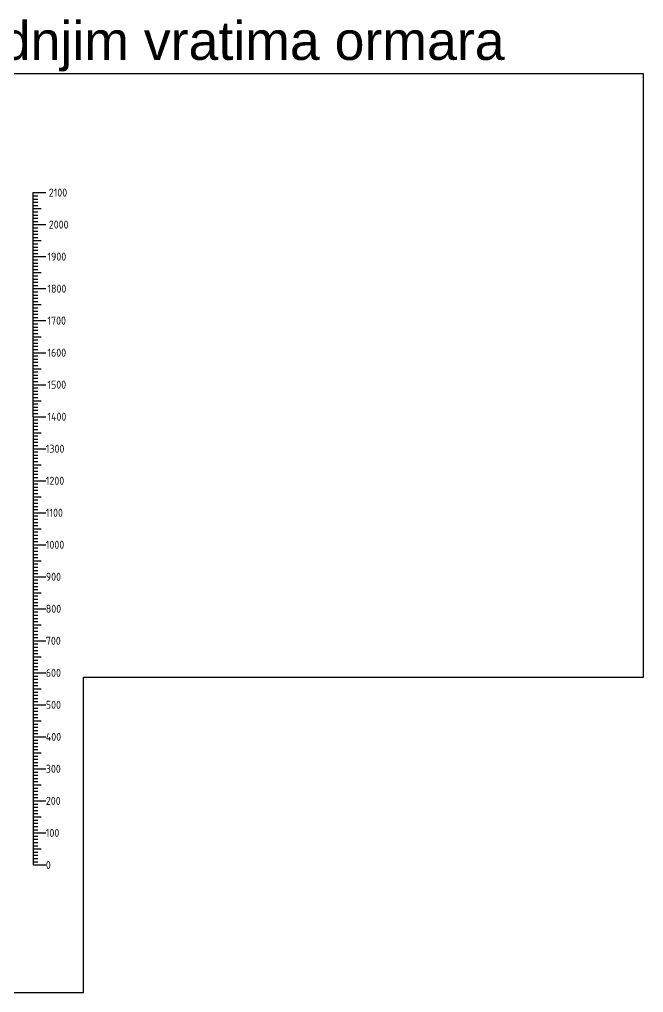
# Model space of a CAD drawing. Header units: millimetres. Extents: x 42151 to 59780, y 37376 to 44547.
# Drawn here: x 44101 to 46051, y 37376 to 40416 of the extents above; entities that cross this region are included whole.
import ezdxf
from ezdxf.enums import TextEntityAlignment as Align

# ---------------------------------------------------------------- set-up
doc = ezdxf.new("R2010")
doc.units = ezdxf.units.MM
doc.layers.add('! NO PLOT !', color=7, linetype='Continuous', true_color=0xff75dd, plot=False)
doc.styles.add('PI0', font='isocpeur.ttf', dxfattribs={"width": 0.9})
doc.styles.get("Standard").update_dxf_attribs({"font": 'arial.ttf'})

# ---------------------------------------------------------------- blocks, each defined once
blk = doc.blocks.new('SKALA_2100')
for p, q in [((6091.9, 12435.4), (6091.9, 13135.4)), ((6091.9, 13135.4), (6131.9, 13135.4)), ((6091.9, 13125.4), (6106.9, 13125.4)), ((6091.9, 13115.4), (6106.9, 13115.4)), ((6091.9, 13105.4), (6106.9, 13105.4)), ((6091.9, 13095.4), (6106.9, 13095.4)), ((6091.9, 13085.4), (6116.9, 13085.4)), ((6091.9, 13075.4), (6106.9, 13075.4)), ((6091.9, 13065.4), (6106.9, 13065.4)), ((6091.9, 13055.4), (6106.9, 13055.4)), ((6091.9, 13045.4), (6106.9, 13045.4)), ((6091.9, 13035.4), (6131.9, 13035.4)), ((6091.9, 13035.4), (6131.9, 13035.4)), ((6091.9, 13025.4), (6106.9, 13025.4)), ((6091.9, 13015.4), (6106.9, 13015.4)), ((6091.9, 13005.4), (6106.9, 13005.4)), ((6091.9, 12995.4), (6106.9, 12995.4)), ((6091.9, 12985.4), (6116.9, 12985.4)), ((6091.9, 12975.4), (6106.9, 12975.4)), ((6091.9, 12965.4), (6106.9, 12965.4)), ((6091.9, 12955.4), (6106.9, 12955.4)), ((6091.9, 12945.4), (6106.9, 12945.4)), ((6091.9, 12935.4), (6131.9, 12935.4)), ((6091.9, 12925.4), (6106.9, 12925.4)), ((6091.9, 12915.4), (6106.9, 12915.4)), ((6091.9, 12905.4), (6106.9, 12905.4)), ((6091.9, 12895.4), (6106.9, 12895.4)), ((6091.9, 12885.4), (6116.9, 12885.4)), ((6091.9, 12875.4), (6106.9, 12875.4)), ((6091.9, 12865.4), (6106.9, 12865.4)), ((6091.9, 12855.4), (6106.9, 12855.4)), ((6091.9, 12845.4), (6106.9, 12845.4)), ((6091.9, 12835.4), (6131.9, 12835.4)), ((6091.9, 12825.4), (6106.9, 12825.4)), ((6091.9, 12815.4), (6106.9, 12815.4)), ((6091.9, 12805.4), (6106.9, 12805.4)), ((6091.9, 12795.4), (6106.9, 12795.4)), ((6091.9, 12785.4), (6116.9, 12785.4)), ((6091.9, 12775.4), (6106.9, 12775.4)), ((6091.9, 12765.4), (6106.9, 12765.4)), ((6091.9, 12755.4), (6106.9, 12755.4)), ((6091.9, 12745.4), (6106.9, 12745.4)), ((6091.9, 12735.4), (6131.9, 12735.4)), ((6091.9, 12725.4), (6106.9, 12725.4)), ((6091.9, 12715.4), (6106.9, 12715.4)), ((6091.9, 12705.4), (6106.9, 12705.4)), ((6091.9, 12695.4), (6106.9, 12695.4)), ((6091.9, 12685.4), (6116.9, 12685.4)), ((6091.9, 12675.4), (6106.9, 12675.4)), ((6091.9, 12665.4), (6106.9, 12665.4)), ((6091.9, 12655.4), (6106.9, 12655.4)), ((6091.9, 12645.4), (6106.9, 12645.4)), ((6091.9, 12635.4), (6131.9, 12635.4)), ((6091.9, 12625.4), (6106.9, 12625.4)), ((6091.9, 12615.4), (6106.9, 12615.4)), ((6091.9, 12605.4), (6106.9, 12605.4)), ((6091.9, 12595.4), (6106.9, 12595.4)), ((6091.9, 12585.4), (6116.9, 12585.4)), ((6091.9, 12575.4), (6106.9, 12575.4)), ((6091.9, 12565.4), (6106.9, 12565.4)), ((6091.9, 12555.4), (6106.9, 12555.4)), ((6091.9, 12545.4), (6106.9, 12545.4)), ((6091.9, 12535.4), (6131.9, 12535.4)), ((6091.9, 12525.4), (6106.9, 12525.4)), ((6091.9, 12515.4), (6106.9, 12515.4)), ((6091.9, 12505.4), (6106.9, 12505.4)), ((6091.9, 12495.4), (6106.9, 12495.4)), ((6091.9, 12485.4), (6116.9, 12485.4)), ((6091.9, 12475.4), (6106.9, 12475.4)), ((6091.9, 12465.4), (6106.9, 12465.4)), ((6091.9, 12455.4), (6106.9, 12455.4)), ((6091.9, 12445.4), (6106.9, 12445.4)), ((6091.9, 12435.4), (6131.9, 12435.4)), ((6091.9, 12435.4), (6091.9, 11575.4)), ((6091.9, 12435.4), (6131.9, 12435.4)), ((6091.9, 12425.4), (6106.9, 12425.4)), ((6091.9, 12415.4), (6106.9, 12415.4)), ((6091.9, 12405.4), (6106.9, 12405.4)), ((6091.9, 12395.4), (6106.9, 12395.4)), ((6091.9, 12385.4), (6116.9, 12385.4)), ((6091.9, 12375.4), (6106.9, 12375.4)), ((6091.9, 12365.4), (6106.9, 12365.4)), ((6091.9, 12355.4), (6106.9, 12355.4)), ((6091.9, 12345.4), (6106.9, 12345.4)), ((6091.9, 12335.4), (6131.9, 12335.4)), ((6091.9, 12325.4), (6106.9, 12325.4)), ((6091.9, 12315.4), (6106.9, 12315.4)), ((6091.9, 12305.4), (6106.9, 12305.4)), ((6091.9, 12295.4), (6106.9, 12295.4)), ((6091.9, 12285.4), (6116.9, 12285.4)), ((6091.9, 12275.4), (6106.9, 12275.4)), ((6091.9, 12265.4), (6106.9, 12265.4)), ((6091.9, 12255.4), (6106.9, 12255.4)), ((6091.9, 12245.4), (6106.9, 12245.4)), ((6091.9, 12235.4), (6131.9, 12235.4)), ((6091.9, 12235.4), (6131.9, 12235.4)), ((6091.9, 12235.4), (6131.9, 12235.4)), ((6091.9, 12225.4), (6106.9, 12225.4)), ((6091.9, 12215.4), (6106.9, 12215.4)), ((6091.9, 12205.4), (6106.9, 12205.4)), ((6091.9, 12195.4), (6106.9, 12195.4)), ((6091.9, 12185.4), (6116.9, 12185.4)), ((6091.9, 12175.4), (6106.9, 12175.4)), ((6091.9, 12165.4), (6106.9, 12165.4)), ((6091.9, 12155.4), (6106.9, 12155.4)), ((6091.9, 12145.4), (6106.9, 12145.4)), ((6091.9, 12135.4), (6131.9, 12135.4)), ((6091.9, 12125.4), (6106.9, 12125.4)), ((6091.9, 12115.4), (6106.9, 12115.4)), ((6091.9, 12105.4), (6106.9, 12105.4)), ((6091.9, 12095.4), (6106.9, 12095.4)), ((6091.9, 12085.4), (6116.9, 12085.4)), ((6091.9, 12075.4), (6106.9, 12075.4)), ((6091.9, 12065.4), (6106.9, 12065.4)), ((6091.9, 12055.4), (6106.9, 12055.4)), ((6091.9, 12045.4), (6106.9, 12045.4)), ((6091.9, 12035.4), (6131.9, 12035.4)), ((6091.9, 12035.4), (6131.9, 12035.4)), ((6091.9, 12035.4), (6131.9, 12035.4)), ((6091.9, 12035.4), (6131.9, 12035.4)), ((6091.9, 12025.4), (6106.9, 12025.4)), ((6091.9, 12015.4), (6106.9, 12015.4)), ((6091.9, 12005.4), (6106.9, 12005.4)), ((6091.9, 11995.4), (6106.9, 11995.4)), ((6091.9, 11985.4), (6116.9, 11985.4)), ((6091.9, 11975.4), (6106.9, 11975.4)), ((6091.9, 11965.4), (6106.9, 11965.4)), ((6091.9, 11955.4), (6106.9, 11955.4)), ((6091.9, 11945.4), (6106.9, 11945.4)), ((6091.9, 11935.4), (6131.9, 11935.4)), ((6091.9, 11925.4), (6106.9, 11925.4)), ((6091.9, 11915.4), (6106.9, 11915.4)), ((6091.9, 11905.4), (6106.9, 11905.4)), ((6091.9, 11895.4), (6106.9, 11895.4)), ((6091.9, 11885.4), (6116.9, 11885.4)), ((6091.9, 11875.4), (6106.9, 11875.4)), ((6091.9, 11865.4), (6106.9, 11865.4)), ((6091.9, 11855.4), (6106.9, 11855.4)), ((6091.9, 11845.4), (6106.9, 11845.4)), ((6091.9, 11835.4), (6131.9, 11835.4)), ((6091.9, 11835.4), (6131.9, 11835.4)), ((6091.9, 11835.4), (6131.9, 11835.4)), ((6091.9, 11835.4), (6131.9, 11835.4)), ((6091.9, 11835.4), (6131.9, 11835.4)), ((6091.9, 11825.4), (6106.9, 11825.4)), ((6091.9, 11815.4), (6106.9, 11815.4)), ((6091.9, 11805.4), (6106.9, 11805.4)), ((6091.9, 11795.4), (6106.9, 11795.4)), ((6091.9, 11785.4), (6116.9, 11785.4)), ((6091.9, 11775.4), (6106.9, 11775.4)), ((6091.9, 11765.4), (6106.9, 11765.4)), ((6091.9, 11755.4), (6106.9, 11755.4)), ((6091.9, 11745.4), (6106.9, 11745.4)), ((6091.9, 11735.4), (6131.9, 11735.4)), ((6091.9, 11725.4), (6106.9, 11725.4)), ((6091.9, 11715.4), (6106.9, 11715.4)), ((6091.9, 11705.4), (6106.9, 11705.4)), ((6091.9, 11695.4), (6106.9, 11695.4)), ((6091.9, 11685.4), (6116.9, 11685.4)), ((6091.9, 11675.4), (6106.9, 11675.4)), ((6091.9, 11665.4), (6106.9, 11665.4)), ((6091.9, 11655.4), (6106.9, 11655.4)), ((6091.9, 11645.4), (6106.9, 11645.4)), ((6091.9, 11635.4), (6131.9, 11635.4)), ((6091.9, 11635.4), (6131.9, 11635.4)), ((6091.9, 11635.4), (6131.9, 11635.4)), ((6091.9, 11635.4), (6131.9, 11635.4)), ((6091.9, 11635.4), (6131.9, 11635.4)), ((6091.9, 11635.4), (6131.9, 11635.4)), ((6091.9, 11625.4), (6106.9, 11625.4)), ((6091.9, 11615.4), (6106.9, 11615.4)), ((6091.9, 11605.4), (6106.9, 11605.4)), ((6091.9, 11595.4), (6106.9, 11595.4)), ((6091.9, 11585.4), (6116.9, 11585.4)), ((6091.9, 11575.4), (6091.9, 11035.4)), ((6091.9, 11575.4), (6106.9, 11575.4)), ((6091.9, 11565.4), (6106.9, 11565.4)), ((6091.9, 11555.4), (6106.9, 11555.4)), ((6091.9, 11545.4), (6106.9, 11545.4)), ((6091.9, 11535.4), (6131.9, 11535.4)), ((6091.9, 11525.4), (6106.9, 11525.4)), ((6091.9, 11515.4), (6106.9, 11515.4)), ((6091.9, 11505.4), (6106.9, 11505.4)), ((6091.9, 11495.4), (6106.9, 11495.4)), ((6091.9, 11485.4), (6116.9, 11485.4)), ((6091.9, 11475.4), (6106.9, 11475.4)), ((6091.9, 11465.4), (6106.9, 11465.4)), ((6091.9, 11455.4), (6106.9, 11455.4)), ((6091.9, 11445.4), (6106.9, 11445.4)), ((6091.9, 11435.4), (6131.9, 11435.4)), ((6091.9, 11435.4), (6131.9, 11435.4)), ((6091.9, 11435.4), (6131.9, 11435.4)), ((6091.9, 11435.4), (6131.9, 11435.4)), ((6091.9, 11435.4), (6131.9, 11435.4)), ((6091.9, 11435.4), (6131.9, 11435.4)), ((6091.9, 11435.4), (6131.9, 11435.4)), ((6091.9, 11425.4), (6106.9, 11425.4)), ((6091.9, 11415.4), (6106.9, 11415.4)), ((6091.9, 11405.4), (6106.9, 11405.4)), ((6091.9, 11395.4), (6106.9, 11395.4)), ((6091.9, 11385.4), (6116.9, 11385.4)), ((6091.9, 11375.4), (6106.9, 11375.4)), ((6091.9, 11365.4), (6106.9, 11365.4)), ((6091.9, 11355.4), (6106.9, 11355.4)), ((6091.9, 11345.4), (6106.9, 11345.4)), ((6091.9, 11335.4), (6131.9, 11335.4)), ((6091.9, 11325.4), (6106.9, 11325.4)), ((6091.9, 11315.4), (6106.9, 11315.4)), ((6091.9, 11305.4), (6106.9, 11305.4)), ((6091.9, 11295.4), (6106.9, 11295.4)), ((6091.9, 11285.4), (6116.9, 11285.4)), ((6091.9, 11275.4), (6106.9, 11275.4)), ((6091.9, 11265.4), (6106.9, 11265.4)), ((6091.9, 11255.4), (6106.9, 11255.4)), ((6091.9, 11245.4), (6106.9, 11245.4)), ((6091.9, 11235.4), (6131.9, 11235.4)), ((6091.9, 11235.4), (6131.9, 11235.4)), ((6091.9, 11235.4), (6131.9, 11235.4)), ((6091.9, 11235.4), (6131.9, 11235.4)), ((6091.9, 11235.4), (6131.9, 11235.4)), ((6091.9, 11235.4), (6131.9, 11235.4)), ((6091.9, 11235.4), (6131.9, 11235.4)), ((6091.9, 11235.4), (6131.9, 11235.4)), ((6091.9, 11225.4), (6106.9, 11225.4)), ((6091.9, 11215.4), (6106.9, 11215.4)), ((6091.9, 11205.4), (6106.9, 11205.4)), ((6091.9, 11195.4), (6106.9, 11195.4)), ((6091.9, 11185.4), (6116.9, 11185.4)), ((6091.9, 11175.4), (6106.9, 11175.4)), ((6091.9, 11165.4), (6106.9, 11165.4)), ((6091.9, 11155.4), (6106.9, 11155.4)), ((6091.9, 11145.4), (6106.9, 11145.4)), ((6091.9, 11135.4), (6131.9, 11135.4)), ((6091.9, 11125.4), (6106.9, 11125.4)), ((6091.9, 11115.4), (6106.9, 11115.4)), ((6091.9, 11105.4), (6106.9, 11105.4)), ((6091.9, 11095.4), (6106.9, 11095.4)), ((6091.9, 11085.4), (6116.9, 11085.4)), ((6091.9, 11075.4), (6106.9, 11075.4)), ((6091.9, 11065.4), (6106.9, 11065.4)), ((6091.9, 11055.4), (6106.9, 11055.4)), ((6091.9, 11045.4), (6106.9, 11045.4)), ((6091.9, 11035.4), (6131.9, 11035.4))]:
    blk.add_line(p, q)
at = {"style": 'PI0', "width": 0.9}
for s, p in [('2100', (6141.1, 13135.4)), ('2000', (6141.1, 13035.4)), ('1900', (6136.9, 12935.4)), ('1800', (6136.9, 12835.4)), ('1700', (6136.9, 12735.4)), ('1600', (6136.9, 12635.4)), ('1500', (6136.9, 12535.4)), ('1400', (6136.9, 12435.4)), ('1300', (6131.9, 12335.4)), ('1200', (6131.9, 12235.4)), ('1100', (6131.9, 12135.4)), ('1000', (6131.9, 12035.4)), ('900', (6131.9, 11935.4)), ('800', (6131.9, 11835.4)), ('700', (6131.9, 11735.4)), ('600', (6131.9, 11635.4)), ('500', (6131.9, 11535.4)), ('400', (6131.9, 11435.4)), ('300', (6131.9, 11335.4)), ('200', (6131.9, 11235.4)), ('100', (6131.9, 11135.4)), ('0', (6131.9, 11035.4))]:
    blk.add_text(s, height=25, dxfattribs=at).set_placement(p, align=Align.MIDDLE_LEFT)

msp = doc.modelspace()

# ---------------------------------------------------------------- linework, layer by layer
at = {"layer": '! NO PLOT !', "ltscale": 0.25}
msp.add_lwpolyline([(42151.17, 40246.356), (42151.17, 37376.356), (44301.17, 37376.356), (44301.17, 38361.356), (46051.17, 38361.356), (46051.17, 40246.356), (42151.17, 40246.356)], dxfattribs=at)

# ---------------------------------------------------------------- block references
msp.add_blockref('SKALA_2100', (38051.735, 26739.721))

# ---------------------------------------------------------------- texts
at = {"layer": '! NO PLOT !', "ltscale": 0.25, "insert": (42151.17, 40409.617), "char_height": 120, "attachment_point": 1}
msp.add_mtext_dynamic_manual_height_columns('Cut out elemenata na prednjim vratima ormara', width=4382.77629, gutter_width=12.5, heights=[0], dxfattribs=at)

doc.saveas('drawing.dxf')
